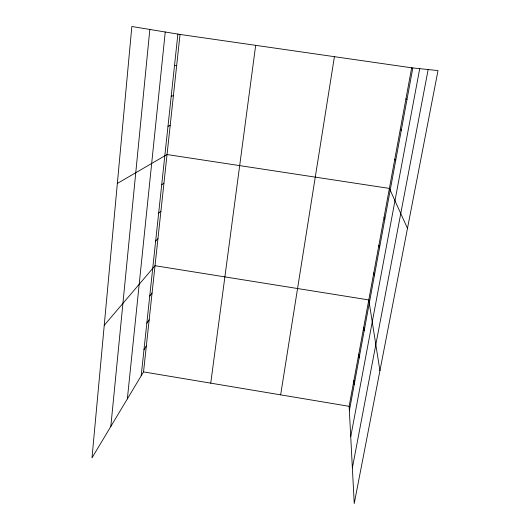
<?xml version="1.0" encoding="UTF-8"?>
<svg xmlns="http://www.w3.org/2000/svg" width="530" height="530" viewBox="0 0 530 530"><rect width="100%" height="100%" fill="white"/><g stroke="black" fill="none" stroke-linecap="round" stroke-linejoin="round"><path stroke-width="0.79" d="M110.823 426.471L149.831 29.461M127.352 398.891L165.247 31.999M141.179 375.823L177.894 34.086M143.537 371.894L180.028 34.437L131.844 26.5L91.995 457.88L143.537 371.894L349.131 406.325L354.239 503.5L438.005 70.583L411.671 67.807L180.028 34.437M210.748 383.15L255.672 45.328M280.648 394.857L334.423 56.677M349.131 406.325L411.671 67.807M349.363 410.75L412.83 67.926M350.734 436.76L419.72 68.655M352.37 467.91L428.147 69.543M143.981 349.727L146.326 346.09M146.843 323.134L149.168 319.802M149.751 296.031L152.064 293.01M104.244 325.294L155.018 265.709L368.787 299.927L379.93 370.708M155.661 241.064L157.94 238.699M158.649 213.199L160.915 211.178M161.703 184.798L163.949 183.135M117.349 183.433L167.036 154.541L389.391 188.422L407.477 228.364M167.99 126.306L170.19 125.398M171.223 96.175L173.403 95.672M174.529 65.442L176.682 65.362M405.934 98.871L407 99.435M400.309 129.32L401.283 130.307M394.797 159.166L395.685 160.557M384.091 217.115L384.813 219.268M378.89 245.251L379.54 247.762M373.789 272.851L374.365 275.706M363.732 327.295L364.163 330.813M358.77 354.139L359.135 357.975M353.908 380.48L354.206 384.614"/></g></svg>
